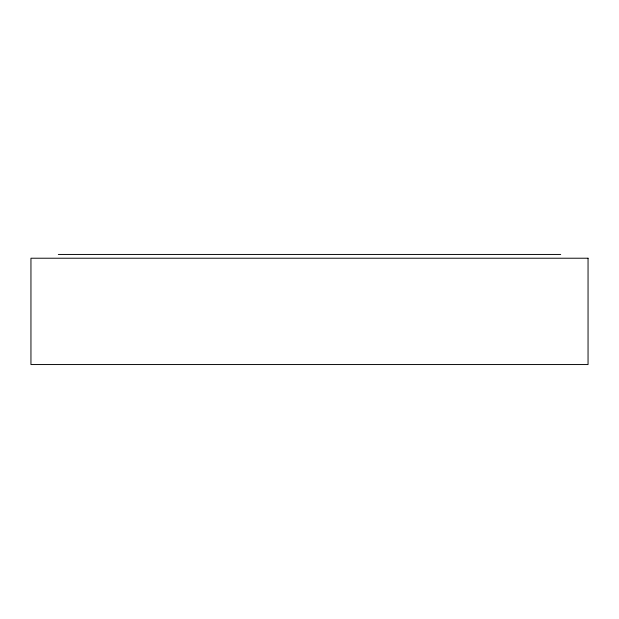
<?xml version="1.0" encoding="UTF-8"?>
<svg xmlns="http://www.w3.org/2000/svg" width="619" height="619" viewBox="0 0 619 619"><rect width="100%" height="100%" fill="white"/><g stroke="black" fill="none" stroke-linecap="round" stroke-linejoin="round"><path stroke-width="0.93" d="M58.333 254.448L560.698 254.448M588.05 258.224L30.95 258.224L30.95 364.552L588.05 364.552L588.05 258.224"/></g></svg>
